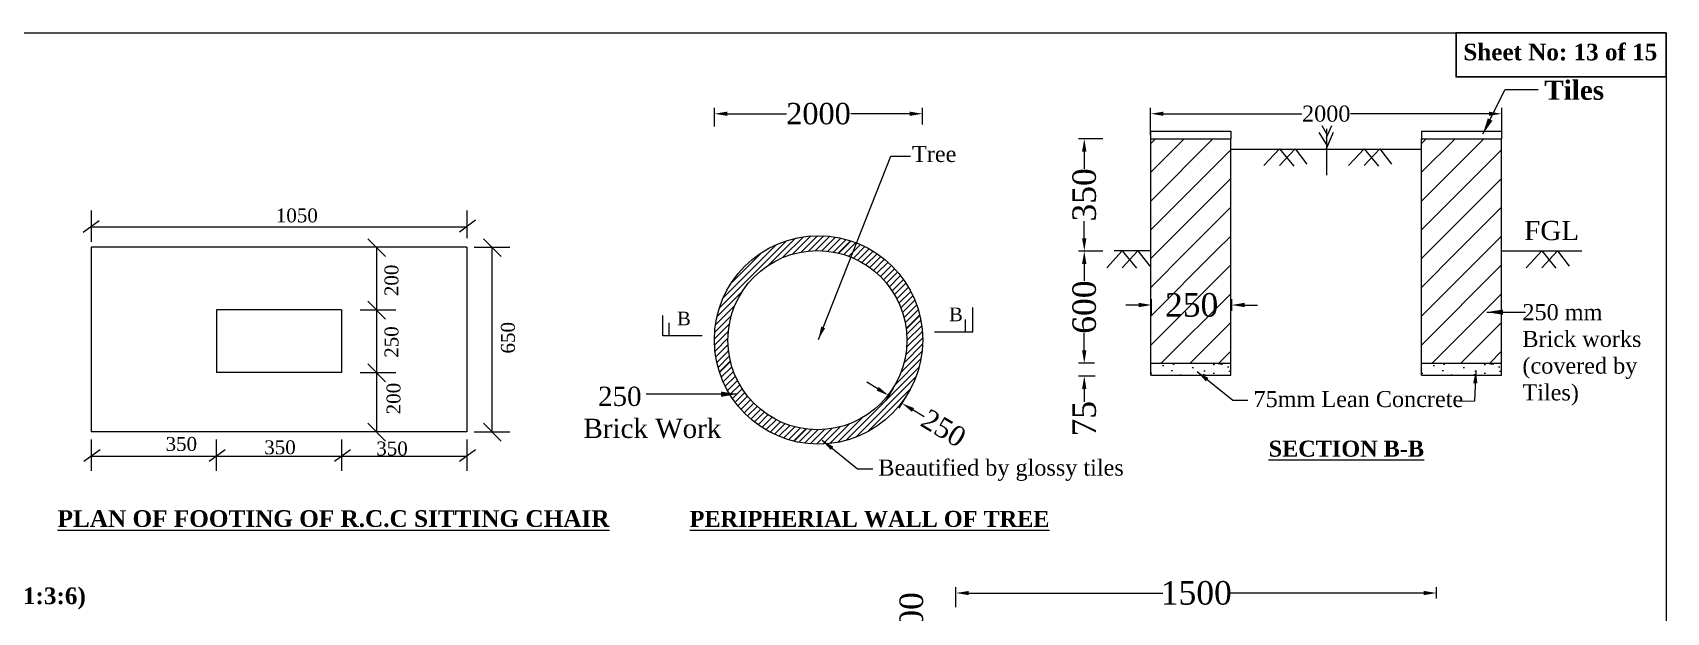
# Model space of a CAD drawing. Header units: metres. Extents: x -1354 to 3686, y -9962 to -7697.
# Drawn here: x 3153.1 to 3255.1, y -7766.1 to -7729.9 of the extents above; entities that cross this region are included whole.
import ezdxf

# ---------------------------------------------------------------- set-up
doc = ezdxf.new("R2010")
doc.units = ezdxf.units.M
doc.layers.add('sheet', color=1, linetype='Continuous', lineweight=15)
doc.styles.add('dim', font='isocp.shx')
doc.styles.get("Standard").update_dxf_attribs({"font": 'times.ttf'})
doc.dimstyles.new('Copy of STANDARD', dxfattribs={"dimtxt": 0.5, "dimasz": 0.4075, "dimexe": 0.364, "dimexo": 0.219, "dimgap": 0.09, "dimtad": 0, "dimdec": 0, "dimlfac": 1000, "dimzin": 0, "dimdsep": 46, "dimtxsty": 'Standard', "dimcen": 0.09, "dimclre": 256, "dimadec": 0, "dimazin": 0, "dimtfac": 1, "dimtdec": 0, "dimtofl": 0, "dimtmove": 0, "dimatfit": 3, "dimfxl": 1, "dimtolj": 1, "dimtzin": 0, "dimlwd": -1, "dimarcsym": 0})
doc.dimstyles.get("Standard").update_dxf_attribs({"dimtxt": 0.5, "dimasz": 0.4075, "dimexe": 0.364, "dimexo": 0.219, "dimgap": 0.09, "dimtad": 0, "dimdec": 0, "dimlfac": 1000, "dimzin": 0, "dimdsep": 46, "dimtxsty": 'Standard', "dimcen": 0.09, "dimadec": 0, "dimazin": 0, "dimtfac": 1, "dimtdec": 0, "dimtofl": 0, "dimtmove": 0, "dimatfit": 3, "dimfxl": 1, "dimtolj": 1, "dimtzin": 0, "dimarcsym": 0})
doc.dimstyles.new('STANDARD$0', dxfattribs={"dimscale": 0, "dimtxt": 8, "dimasz": 8, "dimexe": 4, "dimexo": 0, "dimgap": 2, "dimtad": 1, "dimdec": 0, "dimzin": 0, "dimdsep": 46, "dimtxsty": 'dim', "dimblk": 'DOTSMALL', "dimcen": 1, "dimclrd": 6, "dimclre": 6, "dimclrt": 256, "dimadec": 0, "dimazin": 0, "dimtfac": 1, "dimtdec": 0, "dimtix": 1, "dimtofl": 0, "dimtmove": 1, "dimatfit": 3, "dimldrblk": 'DOTSMALL', "dimfxl": 6, "dimtolj": 1, "dimtzin": 0, "dimarcsym": 0})
pattern_1 = [(45, (775.3637, -7612.4268), (-0.8980256, 0.8980256), [])]
pattern_2 = [(45, (792.2682, -7612.4268), (-0.8980256, 0.8980256), [])]

# ---------------------------------------------------------------- blocks, each defined once
blk = doc.blocks.new('*D934')
at = {"layer": 'Defpoints', "color": 0, "lineweight": -3}
for p in [(3209.36, -7769.19), (3207.97, -7772.19), (3209.36, -7772.19)]:
    blk.add_point(p, dxfattribs=at)
at = {"layer": 'sheet', "color": 0, "lineweight": -2}
for p, q in [((3207.97, -7769.19), (3207.97, -7768.03)), ((3209.14, -7769.19), (3207.6, -7769.19)), ((3207.97, -7771.39), (3207.97, -7769.99)), ((3209.14, -7772.19), (3207.6, -7772.19))]:
    blk.add_line(p, q, dxfattribs=at)
at = {"layer": 'sheet', "color": 0, "lineweight": -3}
for points in [[(3207.83, -7769.99), (3208.1, -7769.99), (3207.97, -7769.19)], [(3207.83, -7771.39), (3208.1, -7771.39), (3207.97, -7772.19)]]:
    blk.add_solid(points, dxfattribs=at)
at = {"layer": 'sheet', "color": 0, "lineweight": -3, "insert": (3207.97, -7766.48), "char_height": 0.4, "attachment_point": 5, "rotation": 90}
blk.add_mtext('\\A1;{\\H3.667x;100}', dxfattribs=at)
blk = doc.blocks.new('*D938')
at = {"layer": 'Defpoints', "color": 0, "lineweight": -3}
for p in [(3210.75, -7764.87), (3210.75, -7765.97), (3240.75, -7765.44)]:
    blk.add_point(p, dxfattribs=at)
at = {"layer": 'sheet', "color": 0, "lineweight": -2}
for p, q in [((3210.75, -7765.75), (3210.75, -7764.5)), ((3211.55, -7764.87), (3223.66, -7764.87)), ((3239.95, -7764.87), (3227.84, -7764.87)), ((3240.75, -7765.22), (3240.75, -7764.5))]:
    blk.add_line(p, q, dxfattribs=at)
at = {"layer": 'sheet', "color": 0, "lineweight": -3}
for points in [[(3211.55, -7764.74), (3211.55, -7765), (3210.75, -7764.87)], [(3239.95, -7764.74), (3239.95, -7765), (3240.75, -7764.87)]]:
    blk.add_solid(points, dxfattribs=at)
at = {"layer": 'sheet', "color": 0, "lineweight": -3, "insert": (3225.75, -7764.87), "char_height": 0.4, "attachment_point": 5}
blk.add_mtext('\\A1;{\\H3.667x;1500}', dxfattribs=at)
blk = doc.blocks.new('*D950')
at = {"layer": 'Defpoints', "color": 0, "lineweight": -3}
for p in [(3220.14, -7736.54), (3218.76, -7743.54), (3220.14, -7743.54)]:
    blk.add_point(p, dxfattribs=at)
at = {"layer": 'sheet', "color": 0, "lineweight": -2}
for p, q in [((3219.92, -7736.54), (3218.39, -7736.54)), ((3218.76, -7737.34), (3218.76, -7738.41)), ((3218.76, -7742.74), (3218.76, -7741.67)), ((3219.92, -7743.54), (3218.39, -7743.54))]:
    blk.add_line(p, q, dxfattribs=at)
at = {"layer": 'sheet', "color": 0, "lineweight": -3}
for points in [[(3218.62, -7737.34), (3218.89, -7737.34), (3218.76, -7736.54)], [(3218.62, -7742.74), (3218.89, -7742.74), (3218.76, -7743.54)]]:
    blk.add_solid(points, dxfattribs=at)
at = {"layer": 'sheet', "color": 0, "lineweight": -3, "insert": (3218.76, -7740.04), "char_height": 0.4, "attachment_point": 5, "rotation": 90}
blk.add_mtext('\\A1;{\\H3.667x;350}', dxfattribs=at)
blk = doc.blocks.new('*D951')
at = {"layer": 'Defpoints', "color": 0, "lineweight": -3}
for p in [(3220.14, -7743.54), (3218.76, -7750.54), (3219.61, -7750.54)]:
    blk.add_point(p, dxfattribs=at)
at = {"layer": 'sheet', "color": 0, "lineweight": -2}
for p, q in [((3219.92, -7743.54), (3218.39, -7743.54)), ((3218.76, -7744.34), (3218.76, -7745.41)), ((3218.76, -7749.74), (3218.76, -7748.67)), ((3219.39, -7750.54), (3218.39, -7750.54))]:
    blk.add_line(p, q, dxfattribs=at)
at = {"layer": 'sheet', "color": 0, "lineweight": -3}
for points in [[(3218.62, -7744.34), (3218.89, -7744.34), (3218.76, -7743.54)], [(3218.62, -7749.74), (3218.89, -7749.74), (3218.76, -7750.54)]]:
    blk.add_solid(points, dxfattribs=at)
at = {"layer": 'sheet', "color": 0, "lineweight": -3, "insert": (3218.76, -7747.04), "char_height": 0.4, "attachment_point": 5, "rotation": 90}
blk.add_mtext('\\A1;{\\H3.667x;600}', dxfattribs=at)
blk = doc.blocks.new('*D952')
at = {"layer": 'Defpoints', "color": 0, "lineweight": -3}
for p in [(3227.96, -7746.91), (3222.96, -7747.7), (3227.96, -7747.5)]:
    blk.add_point(p, dxfattribs=at)
at = {"layer": 'sheet', "color": 0, "lineweight": -2}
for p, q in [((3222.16, -7746.91), (3221.36, -7746.91)), ((3222.96, -7747.48), (3222.96, -7746.54)), ((3227.96, -7747.28), (3227.96, -7746.54)), ((3228.76, -7746.91), (3229.56, -7746.91))]:
    blk.add_line(p, q, dxfattribs=at)
at = {"layer": 'sheet', "color": 0, "lineweight": -3}
for points in [[(3222.16, -7746.77), (3222.16, -7747.04), (3222.96, -7746.91)], [(3228.76, -7746.77), (3228.76, -7747.04), (3227.96, -7746.91)]]:
    blk.add_solid(points, dxfattribs=at)
at = {"layer": 'sheet', "color": 0, "lineweight": -3, "insert": (3225.46, -7746.91), "char_height": 0.4, "attachment_point": 5}
blk.add_mtext('\\A1;{\\H3.667x;250}', dxfattribs=at)
blk = doc.blocks.new('*D953')
at = {"layer": 'Defpoints', "color": 0, "lineweight": -3}
for p in [(3195.67, -7734.98), (3195.67, -7735.99), (3208.67, -7735.87)]:
    blk.add_point(p, dxfattribs=at)
at = {"layer": 'sheet', "color": 0, "lineweight": -2}
for p, q in [((3195.67, -7735.77), (3195.67, -7734.62)), ((3208.67, -7735.65), (3208.67, -7734.62)), ((3196.47, -7734.98), (3200.17, -7734.98)), ((3207.87, -7734.98), (3204.18, -7734.98))]:
    blk.add_line(p, q, dxfattribs=at)
at = {"layer": 'sheet', "color": 0, "lineweight": -3}
for points in [[(3196.47, -7734.85), (3196.47, -7735.11), (3195.67, -7734.98)], [(3207.87, -7734.85), (3207.87, -7735.11), (3208.67, -7734.98)]]:
    blk.add_solid(points, dxfattribs=at)
at = {"layer": 'sheet', "color": 0, "lineweight": -3, "insert": (3202.17, -7734.98), "char_height": 0.4, "attachment_point": 5}
blk.add_mtext('\\A1;{\\H3.333x;2000}', dxfattribs=at)
blk = doc.blocks.new('*D954')
at = {"layer": 'Defpoints', "color": 0, "lineweight": -3}
for p in [(3219.61, -7750.54), (3218.76, -7751.34), (3219.65, -7751.34)]:
    blk.add_point(p, dxfattribs=at)
at = {"layer": 'sheet', "color": 0, "lineweight": -2}
for p, q in [((3218.76, -7749.74), (3218.76, -7748.94)), ((3219.39, -7750.54), (3218.39, -7750.54)), ((3219.43, -7751.34), (3218.39, -7751.34)), ((3218.76, -7752.14), (3218.76, -7752.94))]:
    blk.add_line(p, q, dxfattribs=at)
at = {"layer": 'sheet', "color": 0, "lineweight": -3}
for points in [[(3218.62, -7749.74), (3218.89, -7749.74), (3218.76, -7750.54)], [(3218.62, -7752.14), (3218.89, -7752.14), (3218.76, -7751.34)]]:
    blk.add_solid(points, dxfattribs=at)
at = {"layer": 'sheet', "color": 0, "lineweight": -3, "insert": (3218.76, -7754), "char_height": 0.4, "attachment_point": 5, "rotation": 90}
blk.add_mtext('\\A1;{\\H3.667x;75}', dxfattribs=at)
blk = doc.blocks.new('*D955')
at = {"layer": 'Defpoints', "color": 0, "lineweight": -3}
for p in [(3244.81, -7734.98), (3222.9, -7736.54), (3244.81, -7736.54)]:
    blk.add_point(p, dxfattribs=at)
at = {"layer": 'sheet', "color": 0, "lineweight": -2}
for p, q in [((3222.9, -7736.32), (3222.9, -7734.62)), ((3244.81, -7736.32), (3244.81, -7734.62)), ((3223.7, -7734.98), (3232.33, -7734.98)), ((3244.01, -7734.98), (3235.38, -7734.98))]:
    blk.add_line(p, q, dxfattribs=at)
at = {"layer": 'sheet', "color": 0, "lineweight": -3}
for points in [[(3223.7, -7734.85), (3223.7, -7735.11), (3222.9, -7734.98)], [(3244.01, -7734.85), (3244.01, -7735.11), (3244.81, -7734.98)]]:
    blk.add_solid(points, dxfattribs=at)
at = {"layer": 'sheet', "color": 0, "lineweight": -3, "insert": (3233.86, -7734.98), "char_height": 0.4, "attachment_point": 5}
blk.add_mtext('\\A1;{\\H2.5x;2000}', dxfattribs=at)
blk = doc.blocks.new('*D958')
at = {"layer": 'Defpoints', "color": 0, "lineweight": -3}
for p in [(3206.93, -7751.92), (3207.38, -7753.04), (3207.76, -7752.41)]:
    blk.add_point(p, dxfattribs=at)
at = {"layer": 'sheet', "color": 0, "lineweight": -2}
for p, q in [((3205.87, -7752.14), (3205.18, -7751.73)), ((3206.82, -7752.1), (3206.37, -7752.86)), ((3207.65, -7752.6), (3207.19, -7753.35)), ((3208.07, -7753.45), (3208.76, -7753.86))]:
    blk.add_line(p, q, dxfattribs=at)
at = {"layer": 'sheet', "color": 0, "lineweight": -3}
for points in [[(3205.93, -7752.02), (3205.8, -7752.25), (3206.55, -7752.55)], [(3208.14, -7753.34), (3208, -7753.57), (3207.38, -7753.04)]]:
    blk.add_solid(points, dxfattribs=at)
at = {"layer": 'sheet', "color": 0, "lineweight": -3, "insert": (3209.98, -7754.59), "char_height": 0.4, "attachment_point": 5, "rotation": 329.2235}
blk.add_mtext('\\A1;{\\H3.125x;250}', dxfattribs=at)

msp = doc.modelspace()

# ---------------------------------------------------------------- hatches: boundary and pattern name
at = {"lineweight": -3, "ltscale": 0.2}
h = msp.add_hatch(dxfattribs=at)
h.set_pattern_fill('ANSI31', color=0, scale=10, style=0)
h.set_pattern_definition([(45, (3695.794, -7296.178), (-22.4506, 22.4506), [])])
h.paths.add_polyline_path([(3195.673242, -7749.083668, 1), (3208.673242, -7749.083668, 1)])
h.paths.add_polyline_path([(3196.514124, -7749.102002, -1), (3207.689358, -7749.102002, -1)], flags=16)
h = msp.add_hatch(dxfattribs=at)
h.set_pattern_fill('ANSI31', color=0, scale=2, style=0)
h.set_pattern_definition([(45, (3695.794, -7296.178), (-4.49013, 4.49013), [])])
h.paths.add_polyline_path([(3208.673242, -7749.083668, 1), (3195.673242, -7749.083668, 1)])
h.paths.add_polyline_path([(3207.689358, -7749.102002, -1), (3196.514124, -7749.102002, -1)], flags=16)
h = msp.add_hatch(dxfattribs=at)
h.set_pattern_fill('ANSI31', color=0, scale=0.09, style=0)
h.set_pattern_definition([(45, (3695.79423, -7296.1779), (-0.20205576, 0.20205576), [])])
h.paths.add_polyline_path([(3195.673242, -7749.083668, 1), (3208.673242, -7749.083668, 1)])
h.paths.add_polyline_path([(3196.514124, -7749.102002, -1), (3207.689358, -7749.102002, -1)], flags=16)
at = {"layer": 'sheet', "lineweight": -3}
h = msp.add_hatch(dxfattribs=at)
h.set_pattern_fill('ANSI31', color=0, scale=0.4, style=0)
h.set_pattern_definition(pattern_1)
h.paths.add_polyline_path([(3222.903245, -7736.538305), (3222.903245, -7743.538305), (3227.903245, -7743.538305), (3227.903245, -7736.538305)])
h = msp.add_hatch(dxfattribs=at)
h.set_pattern_fill('ANSI31', color=0, scale=0.4, style=0)
h.set_pattern_definition(pattern_2)
h.paths.add_polyline_path([(3239.807778, -7736.538305), (3239.807778, -7743.538305), (3244.807778, -7743.538305), (3244.807778, -7736.538305)])
h = msp.add_hatch(dxfattribs=at)
h.set_pattern_fill('ANSI31', color=0, scale=0.4, style=0)
h.set_pattern_definition(pattern_1)
h.paths.add_polyline_path([(3223.740738, -7748.113455), (3227.065752, -7748.113455), (3227.065752, -7749.805636), (3223.740738, -7749.805636)], flags=24)
h.paths.add_polyline_path([(3222.903245, -7750.538305), (3227.903245, -7750.538305), (3227.903245, -7743.538305), (3222.903245, -7743.538305)])
h = msp.add_hatch(dxfattribs=at)
h.set_pattern_fill('ANSI31', color=0, scale=0.4, style=0)
h.set_pattern_definition(pattern_2)
h.paths.add_polyline_path([(3240.645271, -7748.113455), (3243.970285, -7748.113455), (3243.970285, -7749.805636), (3240.645271, -7749.805636)], flags=24)
h.paths.add_polyline_path([(3239.807778, -7750.538305), (3244.807778, -7750.538305), (3244.807778, -7743.538305), (3239.807778, -7743.538305)])
h = msp.add_hatch(dxfattribs=at)
h.set_pattern_fill('AR-CONC', color=0, scale=0.01, style=0)
h.set_pattern_definition([(50, (775.3637, -7612.4268), (1.8218467, -0.1593909), [0.1905, -2.0955]), (355, (775.3637, -7612.4268), (-0.3524283, 1.9105664), [0.1524, -1.6764]), (100.451, (775.5155, -7612.44), (1.469425, 1.7511669), [0.1619, -1.7809]), (46.1842, (775.3637, -7611.9188), (2.7107904, -0.4204233), [0.28575, -3.14325]), (96.6356, (775.5896, -7611.9538), (2.3740423, 2.4742556), [0.24285, -2.67135]), (351.184, (775.3637, -7611.9188), (2.374046, 2.4742512), [0.2286, -2.5146]), (21, (775.6177, -7612.0458), (1.5161488, -1.0226552), [0.1905, -2.0955]), (326, (775.6177, -7612.0458), (0.6180203, 1.8418797), [0.1524, -1.6764]), (71.4514, (775.744, -7612.131), (2.1341649, 0.8192286), [0.1619, -1.7809]), (37.5, (775.3637, -7612.4268), (0.03088603, 0.84555039), [0, -1.65608, 0, -1.7018, 0, -1.68275]), (7.5, (775.3637, -7612.4268), (0.66819663, 1.00180575), [0, -0.97028, 0, -1.61798, 0, -0.64135]), (327.5, (774.79726, -7612.4268), (1.35590595, -0.05728744), [0, -0.635, 0, -1.9812, 0, -2.6289]), (317.5, (774.5433, -7612.4268), (1.4812918, 0.2542649), [0, -0.8255, 0, -1.31572, 0, -1.8669])])
h.paths.add_polyline_path([(3222.903245, -7751.288305), (3227.903245, -7751.288305), (3227.903245, -7750.538305), (3222.903245, -7750.538305)])
h = msp.add_hatch(dxfattribs=at)
h.set_pattern_fill('AR-CONC', color=0, scale=0.01, style=0)
h.set_pattern_definition([(50, (792.2682, -7612.4268), (1.8218467, -0.1593909), [0.1905, -2.0955]), (355, (792.2682, -7612.4268), (-0.3524283, 1.9105664), [0.1524, -1.6764]), (100.451, (792.42, -7612.44), (1.469425, 1.7511669), [0.1619, -1.7809]), (46.1842, (792.2682, -7611.9188), (2.7107904, -0.4204233), [0.28575, -3.14325]), (96.6356, (792.494, -7611.9538), (2.3740423, 2.4742556), [0.24285, -2.67135]), (351.184, (792.2682, -7611.9188), (2.374046, 2.4742512), [0.2286, -2.5146]), (21, (792.5222, -7612.0458), (1.5161488, -1.0226552), [0.1905, -2.0955]), (326, (792.5222, -7612.0458), (0.6180203, 1.8418797), [0.1524, -1.6764]), (71.4514, (792.6486, -7612.131), (2.1341649, 0.8192286), [0.1619, -1.7809]), (37.5, (792.2682, -7612.4268), (0.03088603, 0.84555039), [0, -1.65608, 0, -1.7018, 0, -1.68275]), (7.5, (792.2682, -7612.4268), (0.66819663, 1.00180575), [0, -0.97028, 0, -1.61798, 0, -0.64135]), (327.5, (791.7018, -7612.4268), (1.35590595, -0.05728744), [0, -0.635, 0, -1.9812, 0, -2.6289]), (317.5, (791.4478, -7612.4268), (1.4812918, 0.2542649), [0, -0.8255, 0, -1.31572, 0, -1.8669])])
h.paths.add_polyline_path([(3239.807778, -7751.288305), (3244.807778, -7751.288305), (3244.807778, -7750.538305), (3239.807778, -7750.538305)])

# ---------------------------------------------------------------- linework, layer by layer
at = {"color": 0, "linetype": 'ByBlock', "lineweight": -3, "ltscale": 0.5}
for p, q in [((3233.87201, -7736.215871), (3233.614513, -7735.731672)), ((3233.87201, -7736.470151), (3234.206703, -7735.710604)), ((3233.87201, -7736.882377), (3233.410217, -7736.13914)), ((3233.87201, -7735.914674), (3233.87201, -7738.819277)), ((3233.87201, -7737.149465), (3234.311789, -7736.124594)), ((3227.903245, -7737.196502), (3239.807778, -7737.196502)), ((3231.919643, -7737.164214), (3232.651004, -7738.120704)), ((3237.198959, -7737.164214), (3237.930319, -7738.120704)), ((3222.903245, -7743.538305), (3220.614143, -7743.538305)), ((3222.108795, -7743.538305), (3222.840156, -7744.494795)), ((3248.283855, -7743.538305), (3249.015216, -7744.494795))]:
    msp.add_line(p, q, dxfattribs=at)
at = {"color": 0, "lineweight": -3, "ltscale": 0.2}
for p, q in [((3222.903245, -7736.538305), (3222.903245, -7736.060118)), ((3222.903245, -7736.060118), (3227.903245, -7736.060118)), ((3227.903245, -7736.060118), (3227.903245, -7736.538305)), ((3239.807778, -7736.060118), (3244.807778, -7736.060118)), ((3239.807778, -7736.060118), (3239.807778, -7736.538305)), ((3244.807778, -7736.060118), (3244.807778, -7736.538305))]:
    msp.add_line(p, q, dxfattribs=at)
at = {"color": 0, "lineweight": -3, "ltscale": 0.5}
for p, q in [((3222.903245, -7736.538305), (3227.903245, -7736.538305)), ((3239.807778, -7736.538305), (3244.807778, -7736.538305))]:
    msp.add_line(p, q, dxfattribs=at)
msp.add_lwpolyline([(3255.085756, -7837.760401), (3099.642305, -7837.760401), (3099.642305, -7729.924842), (3255.085756, -7729.924842)], close=True)
at = {"color": 7, "lineweight": 30, "ltscale": 0.18}
msp.add_lwpolyline([(3255.085756, -7729.924842), (3241.959058, -7729.924842), (3241.959058, -7732.678528), (3255.085756, -7732.678528)], close=True, dxfattribs=at)
at = {"layer": 'sheet', "color": 0, "lineweight": -3}
for p, q in [((3222.903245, -7751.288305), (3222.903245, -7736.538305)), ((3227.903245, -7751.288305), (3227.903245, -7736.538305)), ((3239.807778, -7751.288305), (3239.807778, -7736.538305)), ((3244.807778, -7751.288305), (3244.807778, -7736.538305)), ((3156.775404, -7741.022028), (3156.775404, -7742.968678)), ((3180.21731, -7741.022028), (3180.21731, -7742.742194)), ((3156.775404, -7742.024027), (3180.21731, -7742.024027)), ((3156.775404, -7743.310238), (3156.775404, -7754.814136)), ((3180.21731, -7743.310238), (3156.775404, -7743.310238)), ((3174.580699, -7743.310238), (3174.580699, -7754.814136)), ((3180.21731, -7743.310238), (3180.21731, -7754.814136)), ((3180.677187, -7743.310238), (3182.898785, -7743.310238)), ((3181.787986, -7743.310238), (3181.787986, -7754.814136)), ((3164.589372, -7747.217222), (3164.589372, -7751.124206)), ((3172.403341, -7747.217222), (3164.589372, -7747.217222)), ((3172.403341, -7747.217222), (3172.403341, -7751.124206)), ((3173.566184, -7747.217222), (3175.787782, -7747.217222)), ((3172.403341, -7751.124206), (3164.589372, -7751.124206)), ((3173.566184, -7751.124206), (3175.787782, -7751.124206)), ((3222.903245, -7750.538305), (3227.903245, -7750.538305)), ((3239.807778, -7750.538305), (3244.807778, -7750.538305)), ((3180.21731, -7754.814136), (3156.775404, -7754.814136)), ((3180.677187, -7754.814136), (3182.898785, -7754.814136)), ((3156.775404, -7755.30115), (3156.775404, -7757.2478)), ((3164.584583, -7755.30115), (3164.584583, -7757.2478)), ((3172.403341, -7755.30115), (3172.403341, -7757.2478)), ((3180.21731, -7755.30115), (3180.21731, -7757.2478)), ((3156.775404, -7756.340806), (3180.21731, -7756.340806))]:
    msp.add_line(p, q, dxfattribs=at)
for points in [[(3230.943053, -7737.164214), (3229.966463, -7738.216803)], [(3231.919643, -7737.164214), (3230.943053, -7738.216803)], [(3230.943053, -7737.164214), (3231.833479, -7738.245502)], [(3236.222368, -7737.164214), (3235.245778, -7738.216803)], [(3237.198959, -7737.164214), (3236.222368, -7738.216803)], [(3236.222368, -7737.164214), (3237.112795, -7738.245502)], [(3157.276188, -7741.653401), (3156.274619, -7742.394654)], [(3180.768976, -7741.615744), (3179.767407, -7742.356997)], [(3174.046221, -7742.77178), (3175.152859, -7743.886657)], [(3181.253508, -7742.77178), (3182.360146, -7743.886657)], [(3221.132205, -7743.538305), (3220.155615, -7744.590894)], [(3222.108795, -7743.538305), (3221.132205, -7744.590894)], [(3221.132205, -7743.538305), (3222.022631, -7744.619593)], [(3244.807778, -7743.538305), (3249.807778, -7743.538305)], [(3247.307265, -7743.538305), (3246.330675, -7744.590894)], [(3248.283855, -7743.538305), (3247.307265, -7744.590894)], [(3247.307265, -7743.538305), (3248.197691, -7744.619593)], [(3174.046221, -7746.671674), (3175.152859, -7747.786552)], [(3192.444584, -7748.836695), (3192.444584, -7747.556705)], [(3192.853774, -7748.836695), (3192.853774, -7748.023931)], [(3209.408343, -7748.577403), (3211.796455, -7748.577403), (3211.796455, -7747.065469)], [(3211.342441, -7748.577403), (3211.342441, -7747.819278)], [(3194.899383, -7748.836695), (3192.444584, -7748.836695)], [(3174.046221, -7750.585749), (3175.152859, -7751.700626)], [(3222.903245, -7751.288305), (3222.903245, -7751.288305)], [(3222.903245, -7751.288305), (3227.903245, -7751.288305)], [(3239.807778, -7751.288305), (3239.807778, -7751.288305)], [(3239.807778, -7751.288305), (3244.807778, -7751.288305)], [(3174.046221, -7754.275678), (3175.152859, -7755.390556)], [(3181.253508, -7754.275678), (3182.360146, -7755.390556)], [(3157.327069, -7755.932523), (3156.325501, -7756.673776)], [(3165.136248, -7755.932523), (3164.13468, -7756.673776)], [(3172.955007, -7755.932523), (3171.953438, -7756.673776)], [(3180.768976, -7755.932523), (3179.767407, -7756.673776)]]:
    msp.add_lwpolyline(points, dxfattribs=at)
for centre, radius in [((3202.173242, -7749.083668), 6.5), ((3202.101741, -7749.102002), 5.587617)]:
    msp.add_circle(centre, radius, dxfattribs=at)

# ---------------------------------------------------------------- texts
at = {"color": 7, "lineweight": 30, "ltscale": 0.18, "insert": (3242.417681, -7730.610311), "char_height": 1.03765426, "width": 37.27220398, "attachment_point": 1}
msp.add_mtext('{\\fTimes New Roman|b1|i0|c0|p18;Sheet No: 13 of 15}', dxfattribs=at)
at = {"layer": 'sheet', "color": 0, "lineweight": -3, "attachment_point": 1}
for s, insert, char_height, width in [('{\\fTimes New Roman|b1|i0|c0|p18;   Tiles }', (3246.113739, -7732.90911), 1.2, 40.81192098), ('{\\fTahoma|b0|i0|c0|p34;\\P\\fTimes New Roman|b0|i0|c0|p18;\\H0.324x;Tree}', (3208.009109, -7731.842032), 3.08688975, 11389.33697344), ('1050', (3168.299498, -7740.885963), 0.8682188, 3.40406156), ('{\\fTahoma|b0|i0|c0|p34;\\P\\fTimes New Roman|b0|i0|c0|p18;\\H0.324x;250 mm\\PBrick works\\P(covered by\\PTiles)\\P }', (3246.104346, -7741.708864), 3.08688975, 11389.33697344), ('B', (3193.343546, -7747.325642), 0.85, 0.69314248), ('B', (3210.322237, -7747.06635), 0.85, 0.69314248), ('  250\\PBrick Work', (3187.501076, -7752.002504), 1.2, 40.81192098), ('{\\fTahoma|b0|i0|c0|p34;\\P\\fTimes New Roman|b0|i0|c0|p18;\\H0.324x;75mm Lean Concrete}', (3229.320919, -7747.126657), 3.08688975, 11389.33697344), ('350', (3161.417672, -7755.137951), 0.8682188, 3.40406156), ('350', (3167.576192, -7755.347786), 0.8682188, 3.40406156), ('350', (3174.569487, -7755.422825), 0.8682188, 3.40406156), ('{\\fTahoma|b0|i0|c0|p34;\\P\\fTimes New Roman|b1|i0|c0|p18;\\H0.324x;\\LSECTION B-B}', (3230.266183, -7750.22049), 3.08688975, 11389.33697344), ('{\\fTahoma|b0|i0|c0|p34;\\P\\fTimes New Roman|b0|i0|c0|p18;\\H0.324x;Beautified by glossy tiles}', (3205.907043, -7751.403168), 3.08688975, 11389.33697344), ('{\\fTimes New Roman|b1|i0|c0|p18;\\LPLAN OF FOOTING OF R.C.C SITTING CHAIR}', (3154.678312, -7759.705391), 1.0418625, 46.02680564), ('{\\fTahoma|b0|i0|c0|p34;\\P\\fTimes New Roman|b1|i0|c0|p18;\\H0.324x;\\LPERIPHERIAL WALL OF TREE}', (3194.130543, -7754.600559), 3.08688975, 11389.33697344), ('{\\fTimes New Roman|b1|i0|c0|p18;  \\H0.6x; 75 mm CC(1:3:6)\\H1.667x; }', (3143.0265, -7764.522605), 1.7364375, 40.81192098)]:
    msp.add_mtext(s, dxfattribs=dict(at, insert=insert, char_height=char_height, width=width))
at = {"layer": 'sheet', "color": 0, "lineweight": -3, "insert": (3246.216376, -7739.660809), "char_height": 1.2, "attachment_point": 1}
msp.add_mtext('\\PFGL ', dxfattribs=at)
at = {"layer": 'sheet', "color": 0, "lineweight": -3, "char_height": 0.8682188, "width": 3.40406156, "attachment_point": 1, "rotation": 90}
for s, insert in [('200', (3175.083043, -7746.356283)), ('650', (3182.351142, -7749.934411)), ('250', (3175.083043, -7750.202258)), ('200', (3175.211346, -7753.727781))]:
    msp.add_mtext(s, dxfattribs=dict(at, insert=insert))

# ---------------------------------------------------------------- dimensions: what is measured, and where the dimension line sits
at = {"layer": 'sheet', "color": 0, "lineweight": -3}
for base, p1, p2, text, override, picture, middle in [((3195.673242, -7734.98095), (3208.673242, -7735.873958), (3195.673242, -7735.992536), '{\\H3.333x;2000}', {"dimscale": 1, "dimtxt": 0.4, "dimasz": 0.8, "dimexe": 0.364, "dimexo": 0.219, "dimgap": 0.09, "dimtad": 0, "dimlfac": 1000, "dimlunit": 2, "dimtxsty": 'Standard', "dimcen": 0.09, "dimclrd": 0, "dimclre": 0, "dimclrt": 0, "dimtix": 0, "dimtmove": 0, "dimfxl": 0.12}, '*D953', (3202.173242, -7734.98095)), ((3244.807778, -7734.979159), (3222.903245, -7736.538305), (3244.807778, -7736.538305), '{\\H2.5x;2000}', {"dimscale": 1, "dimtxt": 0.4, "dimasz": 0.8, "dimexe": 0.364, "dimexo": 0.219, "dimgap": 0.09, "dimtad": 0, "dimlfac": 1000, "dimtxsty": 'Standard', "dimcen": 0.09, "dimclrd": 0, "dimclre": 0, "dimclrt": 0, "dimtix": 0, "dimtmove": 0, "dimfxl": 0.12}, '*D955', (3233.855512, -7734.979159)), ((3227.960555, -7746.905035), (3222.960555, -7747.697134), (3227.960555, -7747.496424), '{\\H3.667x;250}', {"dimscale": 1, "dimtxt": 0.4, "dimasz": 0.8, "dimexe": 0.364, "dimexo": 0.219, "dimgap": 0.09, "dimtad": 0, "dimlfac": 1000, "dimlunit": 2, "dimtxsty": 'Standard', "dimcen": 0.09, "dimclrd": 0, "dimclre": 0, "dimclrt": 0, "dimtix": 0, "dimtmove": 0, "dimfxl": 0.12}, '*D952', (3225.460555, -7746.905035))]:
    dim = msp.add_linear_dim(base=base, p1=p1, p2=p2, text=text, dimstyle='STANDARD$0', override=override, dxfattribs=at)
    dim.commit()
    dim.dimension.update_dxf_attribs({"geometry": picture, "text_midpoint": middle})
for base, p1, p2, text, picture, middle in [((3218.757266, -7743.538305), (3220.135815, -7736.538305), (3220.135815, -7743.538305), '{\\H3.667x;350}', '*D950', (3218.757266, -7740.038305)), ((3218.757266, -7750.538305), (3220.135815, -7743.538305), (3219.613269, -7750.538305), '{\\H3.667x;600}', '*D951', (3218.757266, -7747.038305)), ((3218.757266, -7751.338305), (3219.613269, -7750.538305), (3219.648493, -7751.338305), '{\\H3.667x;75}', '*D954', (3218.757266, -7753.99965))]:
    dim = msp.add_linear_dim(base=base, p1=p1, p2=p2, angle=90, text=text, dimstyle='STANDARD$0', override={"dimscale": 1, "dimtxt": 0.4, "dimasz": 0.8, "dimexe": 0.364, "dimexo": 0.219, "dimgap": 0.09, "dimtad": 0, "dimlfac": 1000, "dimlunit": 2, "dimtxsty": 'Standard', "dimcen": 0.09, "dimclrd": 0, "dimclre": 0, "dimclrt": 0, "dimtix": 0, "dimtmove": 0, "dimfxl": 0.12}, dxfattribs=at)
    dim.commit()
    dim.dimension.update_dxf_attribs({"geometry": picture, "text_midpoint": middle})
dim = msp.add_aligned_dim(p1=(3206.929023, -7751.916041), p2=(3207.757846, -7752.409658), distance=-0.736055, text='{\\H3.125x;250}', dimstyle='STANDARD$0', override={"dimscale": 1, "dimtxt": 0.4, "dimasz": 0.8, "dimexe": 0.364, "dimexo": 0.219, "dimgap": 0.09, "dimtad": 0, "dimlfac": 1000, "dimtxsty": 'Standard', "dimcen": 0.09, "dimclrd": 0, "dimclre": 0, "dimclrt": 0, "dimtix": 0, "dimtmove": 0, "dimfxl": 0.12}, dxfattribs=at)
dim.commit()
dim.dimension.update_dxf_attribs({"geometry": '*D958', "text_midpoint": (3209.977247, -7754.588159)})
dim = msp.add_linear_dim(base=(3210.754319, -7764.86841), p1=(3240.754319, -7765.435246), p2=(3210.754319, -7765.967922), text='{\\H3.667x;1500}', dimstyle='STANDARD$0', override={"dimscale": 1, "dimtxt": 0.4, "dimasz": 0.8, "dimexe": 0.364, "dimexo": 0.219, "dimgap": 0.09, "dimtad": 0, "dimlfac": 1000, "dimlunit": 2, "dimtxsty": 'Standard', "dimcen": 0.09, "dimclrd": 0, "dimclre": 0, "dimclrt": 0, "dimtix": 0, "dimtmove": 0, "dimfxl": 0.12}, dxfattribs=at)
dim.commit()
dim.dimension.update_dxf_attribs({"geometry": '*D938', "text_midpoint": (3225.754319, -7764.86841), "dimtype": 160})
dim = msp.add_linear_dim(base=(3207.967877, -7772.190795), p1=(3209.355268, -7769.190795), p2=(3209.355268, -7772.190795), angle=90, text='{\\H3.667x;100}', dimstyle='STANDARD$0', override={"dimscale": 1, "dimtxt": 0.4, "dimasz": 0.8, "dimexe": 0.364, "dimexo": 0.219, "dimgap": 0.09, "dimtad": 0, "dimlfac": 1000, "dimlunit": 2, "dimtxsty": 'Standard', "dimcen": 0.09, "dimclrd": 0, "dimclre": 0, "dimclrt": 0, "dimtix": 0, "dimtmove": 0, "dimfxl": 0.12}, dxfattribs=at)
dim.commit()
dim.dimension.update_dxf_attribs({"geometry": '*D934', "text_midpoint": (3207.967877, -7766.477209), "dimtype": 160})

# ---------------------------------------------------------------- leaders
at = {"color": 0, "lineweight": -3, "ltscale": 0.2}
for points, override in [([(3243.640234, -7736.234541), (3245.028775, -7733.470902), (3247.096841, -7733.470902)], {"dimasz": 1}), ([(3243.886213, -7747.352682), (3246.287502, -7747.352682)], {"dimasz": 1, "dimgap": 0.09, "dimtad": 0}), ([(3197.078132, -7752.469897), (3191.409671, -7752.469897)], {"dimasz": 1, "dimgap": 0.09, "dimtad": 0})]:
    msp.add_leader(points, dimstyle='Copy of STANDARD', override=override, dxfattribs=at)
at = {"layer": 'sheet', "color": 0, "lineweight": -3}
for points in [[(3202.165121, -7749.051495), (3206.691611, -7737.630838), (3207.910012, -7737.630838)], [(3225.802889, -7751.064519), (3228.022903, -7752.845679), (3228.968085, -7752.845679)], [(3243.20023, -7750.990219), (3243.109985, -7752.913934), (3242.153341, -7752.922574)], [(3202.389013, -7755.341031), (3204.609027, -7757.12219), (3205.554209, -7757.12219)]]:
    msp.add_leader(points, dimstyle='Standard', override={"dimasz": 0.8, "dimfxl": 0.12}, dxfattribs=at)

doc.saveas('drawing.dxf')
